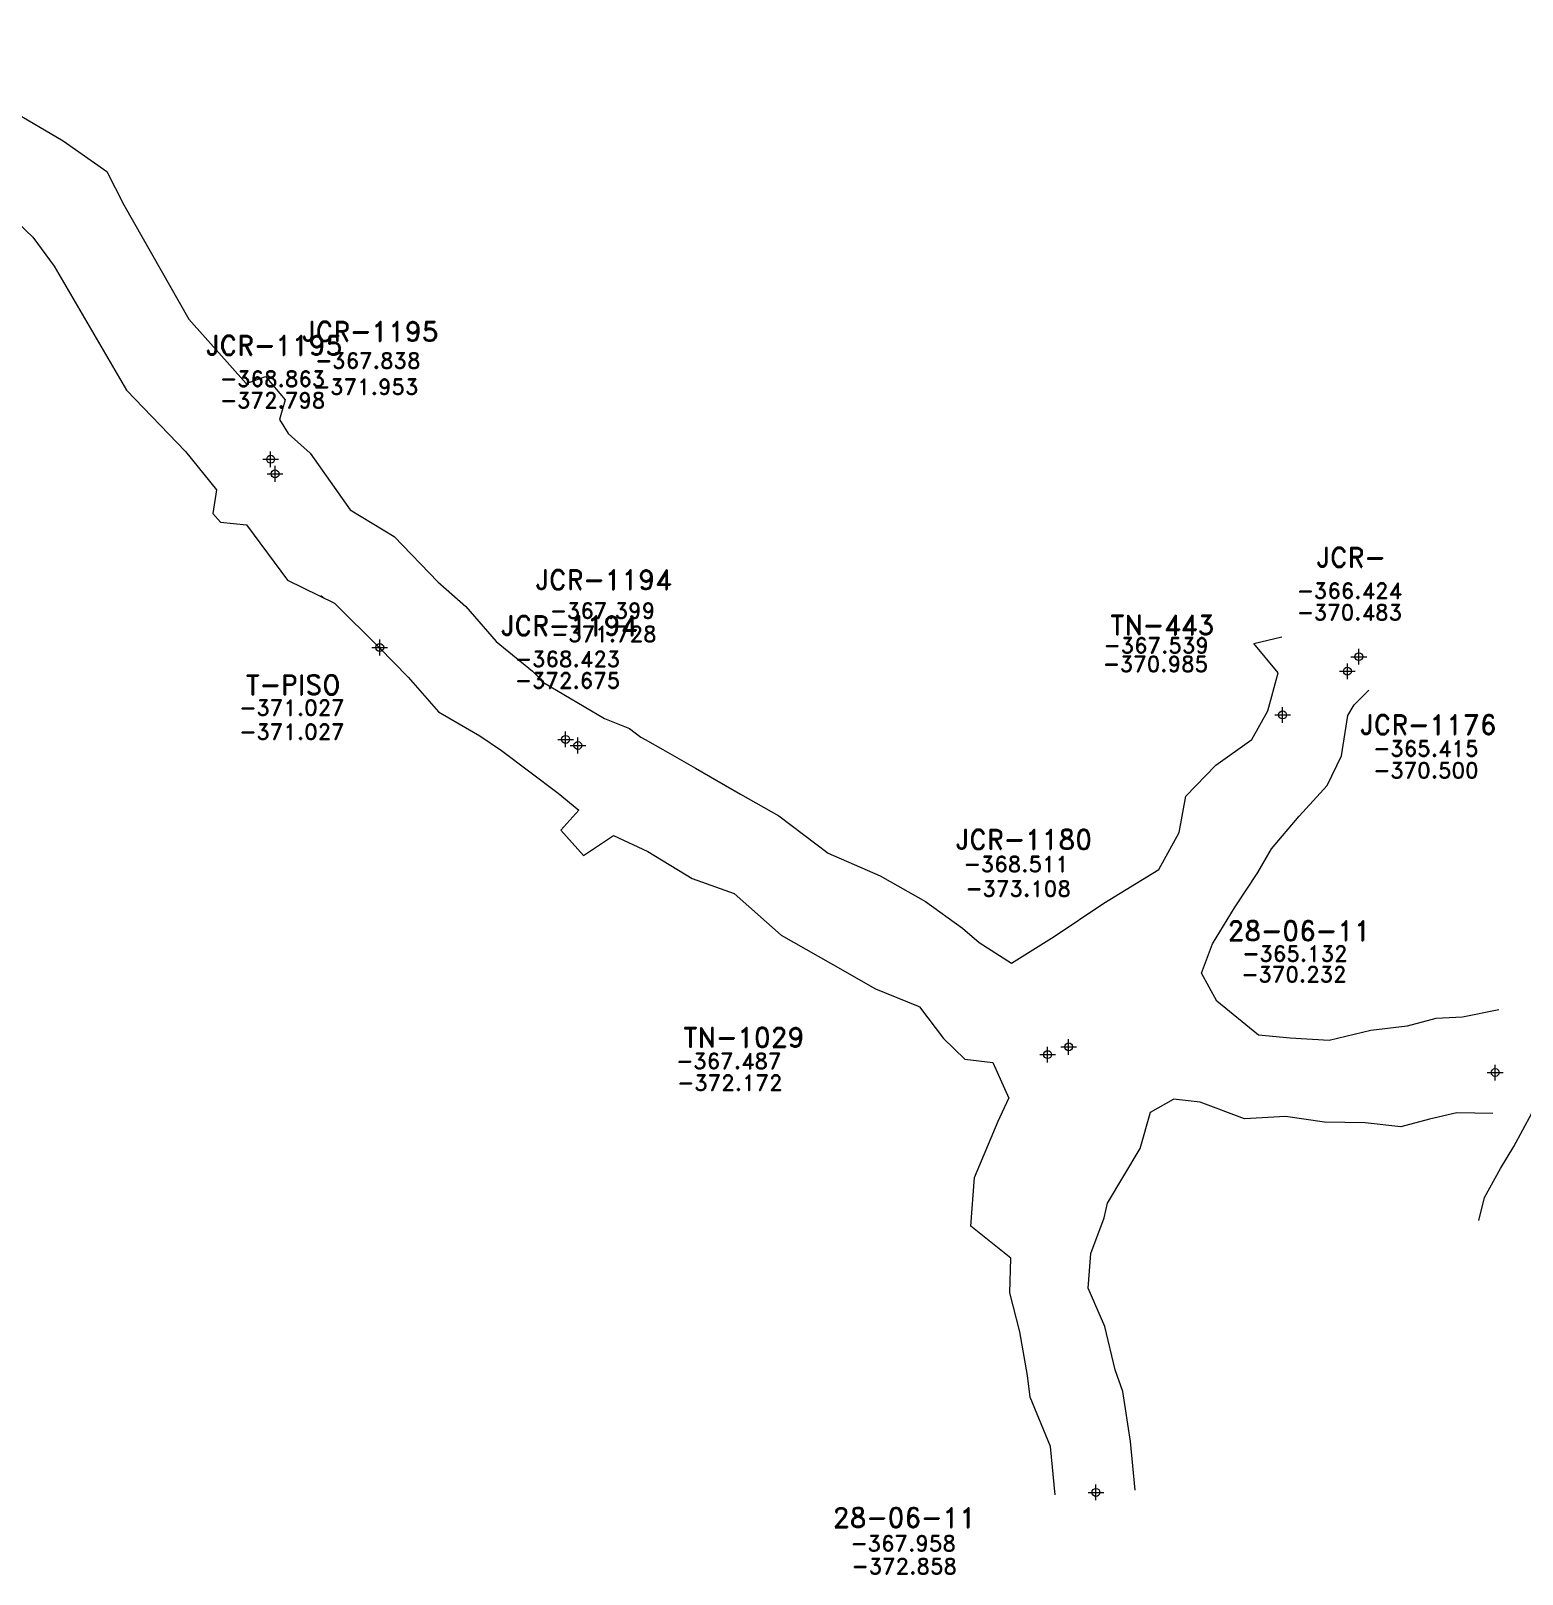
# Model space of a CAD drawing. Extents: x 0 to 99091, y -1812 to 13278.
# Drawn here: x 10687.1 to 10781.9, y 9827.5 to 9925.7 of the extents above; entities that cross this region are included whole.
import ezdxf
from ezdxf.enums import TextEntityAlignment as Align

# ---------------------------------------------------------------- set-up
doc = ezdxf.new("R2010")
doc.units = 0
doc.header["$MEASUREMENT"] = 0
doc.header["$PDMODE"] = 34
doc.header["$PDSIZE"] = 0.5
for name, color, linetype in [('abajo', 7, 'Continuous'), ('arriba', 7, 'Continuous'), ('F-450-7785-E-SCR', 1, 'Continuous'), ('F-450-7820-W-FI2', 7, 'Continuous'), ('F-450-7820-W-FIC', 226, 'Continuous'), ('F-450-7820-W-SCR', 1, 'Continuous'), ('R-450-7813-SW', 5, 'Continuous')]:
    doc.layers.add(name, color=color, linetype=linetype)
doc.styles.add('ROMAND', font='ROMAND.SHX')
doc.styles.add('ROMANS', font='ROMANS.SHX', dxfattribs={"width": 2.5})

# ---------------------------------------------------------------- blocks, each defined once
blk = doc.blocks.new('F2')
at = {"lineweight": 0}
blk.add_point((0, 0), dxfattribs=at)
at = {"lineweight": 0, "style": 'ROMAND'}
for tag, height, p in [('NOMBRE', 1.25, (0.201, 6.617)), ('CIELO', 1, (0.136, 4.616)), ('PISO', 1, (0.136, 3.247))]:
    blk.add_attdef(tag, text='', height=height, dxfattribs=at).set_placement(p, align=Align.CENTER)
at = {"lineweight": 0, "style": 'ROMANS', "flags": 1}
for tag, p in [('MINA', (-0.074, -3.255)), ('LOCALIZACION', (-0.074, -4.928)), ('ESTRUCTURA', (-0.074, -6.618)), ('NIVEL', (-0.074, -8.29)), ('OBRA', (-0.074, -10.121)), ('FECHA', (-0.074, -11.793)), ('ATRAS', (-0.074, -13.483)), ('TOPOGRAFO', (2.675, -15.297))]:
    blk.add_attdef(tag, text='', height=1.25, dxfattribs=at).set_placement(p, align=Align.CENTER)

msp = doc.modelspace()

# ---------------------------------------------------------------- linework, layer by layer
at = {"layer": 'abajo', "color": 5, "linetype": 'Continuous', "lineweight": 0}
for points in [[(10752.20671, 9832.54725, -372.85782), (10751.91719, 9835.63497, -372.90439), (10750.62343, 9838.76129, -372.95247), (10750.43795, 9840.15239, -372.9735), (10749.96716, 9842.92846, -373.01557), (10749.31511, 9845.39289, -372.65313), (10749.38011, 9847.60076, -372.68618), (10746.84998, 9849.6495, -372.71923), (10747.08687, 9852.73707, -371.13846)], [(10757.29715, 9832.85938, -372.85782), (10757.00763, 9835.9471, -372.90439), (10756.51237, 9839.12238, -372.95247), (10756.02745, 9840.49512, -372.9735), (10755.35704, 9843.25895, -373.01557), (10754.30574, 9845.6989, -372.65313), (10754.47055, 9847.91289, -372.68618), (10755.33404, 9850.16972, -372.71923), (10755.53219, 9851.11333, -371.13846)]]:
    msp.add_polyline3d(points, dxfattribs=at)
at = {"layer": 'arriba', "color": 5, "linetype": 'Continuous', "lineweight": 0}
for points in [[(10752.20671, 9832.54725, -367.95782), (10751.91719, 9835.63497, -368.10439), (10750.62343, 9838.76129, -368.15247), (10750.43795, 9840.15239, -368.4735), (10749.96716, 9842.92846, -369.01557), (10749.31511, 9845.39289, -368.75313), (10749.38011, 9847.60076, -368.58618), (10746.84998, 9849.6495, -368.01923), (10747.08687, 9852.73707, -366.73846)], [(10757.29715, 9832.85938, -367.95782), (10757.00763, 9835.9471, -368.10439), (10756.51237, 9839.12238, -368.15247), (10756.02745, 9840.49512, -368.4735), (10755.35704, 9843.25895, -369.01557), (10754.30574, 9845.6989, -368.75313), (10754.47055, 9847.91289, -368.58618), (10755.33404, 9850.16972, -368.01923), (10755.53219, 9851.11333, -366.73846)]]:
    msp.add_polyline3d(points, dxfattribs=at)
at = {"layer": 'F-450-7785-E-SCR', "color": 1, "linetype": 'Continuous', "lineweight": 0}
for points in [[(10779.15715, 9849.9943, -372.98479), (10779.50719, 9851.46652, -373.3924), (10780.53884, 9853.32005, -373.90305), (10781.39155, 9854.70671, -374.01116), (10782.53055, 9856.84037, -373.52333), (10783.12494, 9858.11185, -373.93043)], [(10779.15715, 9849.9943, -378.58479), (10779.50719, 9851.46652, -378.5924), (10780.53884, 9853.32005, -379.20305), (10781.39155, 9854.70671, -379.21116), (10782.53055, 9856.84037, -379.12333), (10783.12494, 9858.11185, -379.03043)]]:
    msp.add_polyline3d(points, dxfattribs=at)
at = {"layer": 'F-450-7820-W-SCR', "color": 1, "linetype": 'Continuous', "lineweight": 0, "flags": 128}
for points, elevation in [([(10692.96611, 9914.61009), (10697.10458, 9907.33314)], -368.19523), ([(10692.96611, 9914.61009), (10697.10499, 9907.3328)], -372.39523), ([(10688.54096, 9910.70778), (10693.13064, 9902.82133)], -372.39523), ([(10688.54096, 9910.70778), (10693.13064, 9902.82133)], -368.19523)]:
    msp.add_lwpolyline(points, dxfattribs=dict(at, elevation=elevation))
msp.add_lwpolyline([(10700.75375, 9903.25426), (10701.9752, 9903.69307), (10703.22211, 9902.21325), (10702.87683, 9900.94819)], dxfattribs=at)
at = {"layer": 'F-450-7820-W-SCR', "color": 1, "linetype": 'Continuous', "lineweight": 0}
for points in [[(10683.60487, 9925.67913, -372.10957), (10682.32821, 9924.55658, -372.15032), (10683.20954, 9922.80121, -372.10637), (10685.76662, 9920.65749, -372.13003), (10689.11321, 9918.67683, -372.34444), (10691.8953, 9916.73154, -372.3681), (10692.96611, 9914.61009, -372.21489)], [(10683.60487, 9925.67913, -367.60957), (10682.32821, 9924.55658, -367.65032), (10683.20954, 9922.80121, -368.00637), (10685.76662, 9920.65749, -367.93003), (10689.11321, 9918.67683, -368.14444), (10691.8953, 9916.73154, -367.9681), (10692.96611, 9914.61009, -367.41489)], [(10675.1134, 9922.84172, -372.24661), (10676.29835, 9922.1716, -372.10122), (10678.12807, 9920.85269, -372.15032), (10679.1594, 9919.2296, -372.10637), (10681.34147, 9916.75518, -372.13003), (10684.76306, 9914.84066, -372.34444), (10687.17014, 9912.56466, -372.3681), (10688.54096, 9910.70778, -372.21489)], [(10675.1134, 9922.84172, -367.84661), (10676.29835, 9922.1716, -367.60122), (10678.12807, 9920.85269, -367.65032), (10679.1594, 9919.2296, -368.00637), (10681.34147, 9916.75518, -367.93003), (10684.76306, 9914.84066, -368.14444), (10687.17014, 9912.56466, -367.9681), (10688.54096, 9910.70778, -367.41489)], [(10697.10458, 9907.33314, -368.19523), (10700.75375, 9903.25426, -368.17847)], [(10697.10499, 9907.3328, -372.39523), (10700.75375, 9903.25426, -372.27847)], [(10693.13064, 9902.82133, -368.42283), (10696.89089, 9898.92779, -368.17847), (10698.86949, 9896.49092, -368.09559), (10698.61908, 9894.98213, -368.26885), (10699.12057, 9894.42194, -368.26083), (10700.76555, 9894.26181, -367.81806), (10703.37255, 9890.72765, -367.2031), (10706.35812, 9889.26853, -367.71755), (10709.20763, 9886.45625, -367.01062)], [(10693.13064, 9902.82133, -372.12283), (10696.89089, 9898.92779, -372.27847), (10698.86949, 9896.49092, -372.19559), (10698.61916, 9894.98221, -372.06885), (10699.12057, 9894.42194, -372.06083), (10700.76555, 9894.26181, -372.01806), (10703.37255, 9890.72765, -372.1031), (10706.35812, 9889.26853, -372.11755), (10709.20763, 9886.45625, -372.31062)], [(10702.86554, 9900.96659, -372.19559), (10703.41142, 9900.07703, -372.06885), (10703.63512, 9899.8773, -372.06083), (10704.8282, 9898.81207, -372.01806), (10707.3686, 9895.20331, -372.1031), (10710.15438, 9893.5204, -372.11755), (10712.93728, 9890.63354, -372.31062)], [(10702.86554, 9900.96659, -368.09559), (10703.41142, 9900.07703, -368.26885), (10703.63512, 9899.8773, -368.26083), (10704.8282, 9898.81207, -367.81806), (10707.3686, 9895.20331, -367.2031), (10710.15438, 9893.5204, -367.71755), (10712.93728, 9890.63354, -367.01062)], [(10712.93728, 9890.63354, -372.31062), (10714.73132, 9889.06069, -371.92895), (10716.65301, 9886.83929, -371.84873), (10718.96882, 9884.94133, -371.56229), (10719.66831, 9884.2319, -371.66523)], [(10712.93728, 9890.63354, -367.01062), (10714.73132, 9889.06069, -367.32895), (10716.65301, 9886.83929, -367.14873), (10718.96882, 9884.94133, -367.16229), (10719.66831, 9884.2319, -367.06523)], [(10705.50504, 9889.76965, -372.20127), (10705.71234, 9889.58414, -372.20739)], [(10705.50504, 9889.76965, -367.40127), (10705.71234, 9889.58414, -367.3794)], [(10709.20763, 9886.45625, -372.31062), (10711.05483, 9884.57478, -371.92895), (10712.97652, 9882.35337, -371.84873), (10715.60927, 9880.84213, -371.56229), (10716.98039, 9879.89773, -371.66523)], [(10709.20763, 9886.45625, -367.01062), (10711.05483, 9884.57478, -367.32895), (10712.97652, 9882.35337, -367.14873), (10715.60927, 9880.84213, -367.16229), (10716.98039, 9879.89773, -367.06523)], [(10719.66831, 9884.2319, -367.06523), (10723.54517, 9881.94526, -367.20062)], [(10719.66831, 9884.2319, -371.66523), (10723.54517, 9881.94526, -371.80062)], [(10723.54517, 9881.94526, -367.20062), (10723.54517, 9881.94526, -367.20062), (10725.1275, 9881.29187, -367.03139), (10725.85908, 9880.75821, -367.13016), (10726.11949, 9880.60926, -367.12975), (10727.24793, 9879.9638, -367.52797), (10729.3312, 9878.77218, -367.62469), (10732.19571, 9877.1337, -368.02018), (10734.62619, 9875.74348, -368.41635), (10737.76326, 9873.37309, -368.71102), (10741.08678, 9871.93287, -368.6061), (10743.95128, 9870.2944, -368.20158), (10746.31962, 9868.59411, -367.89762), (10747.36578, 9867.69282, -367.35576)], [(10723.54517, 9881.94526, -371.80062), (10723.54517, 9881.94526, -371.80062), (10725.1275, 9881.29187, -371.53139), (10725.85908, 9880.75821, -371.63016), (10726.11949, 9880.60926, -371.62975), (10727.24793, 9879.9638, -372.02797), (10729.3312, 9878.77218, -372.02469), (10732.19571, 9877.1337, -372.32018), (10734.62619, 9875.74348, -372.41635), (10737.76326, 9873.37309, -372.31102), (10741.08678, 9871.93287, -372.2061), (10743.95128, 9870.2944, -372.10158), (10746.31962, 9868.59411, -372.09762), (10747.3661, 9867.69282, -371.25576)], [(10716.98039, 9879.89773, -371.66523), (10716.98039, 9879.89773, -371.66523), (10720.59373, 9877.18617, -371.80062)], [(10716.98039, 9879.89773, -367.06523), (10716.98039, 9879.89773, -367.06523), (10720.59373, 9877.18617, -367.20062)], [(10720.59373, 9877.18617, -367.20062), (10720.59373, 9877.18617, -367.20062), (10721.91318, 9876.09943, -367.03139), (10720.76773, 9874.84256, -367.13016), (10722.19686, 9873.21526, -367.12975), (10724.11993, 9874.49519, -367.52797), (10726.3025, 9873.47718, -367.62469), (10729.11736, 9871.7519, -368.02018), (10731.7961, 9870.7957, -368.41635), (10734.78421, 9868.16489, -368.71102), (10737.90913, 9866.37747, -368.6061), (10740.77363, 9864.73899, -368.20158), (10743.48952, 9863.64633, -367.89762), (10743.57633, 9863.59668, -367.89748)], [(10720.59373, 9877.18617, -371.80062), (10720.59373, 9877.18617, -371.80062), (10721.91329, 9876.09953, -371.53139), (10720.76765, 9874.84285, -371.63016), (10722.19679, 9873.21526, -371.62975), (10724.11993, 9874.49519, -372.02797), (10726.3025, 9873.47718, -372.02469), (10729.11736, 9871.7519, -372.32018), (10731.7961, 9870.7957, -372.41635), (10734.78421, 9868.16489, -372.31102), (10737.90913, 9866.37747, -372.2061), (10740.77363, 9864.73899, -372.10158), (10743.48952, 9863.64633, -372.09762), (10743.57633, 9863.59668, -372.09748)], [(10747.36578, 9867.69282, -367.35576), (10747.36578, 9867.69282, -367.35576), (10749.43488, 9866.37615, -366.67591), (10752.14382, 9868.06018, -366.6005), (10755.29507, 9870.19619, -366.91621)], [(10747.3661, 9867.69282, -371.25576), (10747.3661, 9867.69282, -371.25576), (10749.43488, 9866.37615, -371.27591), (10752.14382, 9868.06018, -371.1005), (10755.29507, 9870.19619, -370.81621)], [(10767.16092, 9861.60335, -367.66628), (10767.16092, 9861.60335, -367.66628), (10765.13721, 9861.79403, -367.59882), (10762.48115, 9863.95535, -367.70387), (10761.50594, 9865.73945, -368.61036)], [(10767.16092, 9861.60335, -371.66628), (10767.16092, 9861.60335, -371.66628), (10765.13721, 9861.79403, -371.69882), (10762.48115, 9863.95535, -371.80387), (10761.50594, 9865.73945, -372.31036)], [(10743.57633, 9863.59668, -367.89748), (10745.1039, 9861.58907, -367.35576), (10746.45798, 9860.2624, -366.67591), (10748.24759, 9860.05835, -366.6005), (10749.25371, 9857.78886, -366.91621)], [(10743.57633, 9863.59668, -372.09748), (10745.1039, 9861.58907, -371.25576), (10746.45798, 9860.2624, -371.27591), (10748.24759, 9860.05835, -371.1005), (10749.25371, 9857.78886, -370.81621)], [(10780.43565, 9863.40846, -365.1322), (10778.11379, 9862.94723, -366.14723), (10776.41228, 9862.84936, -366.30617), (10774.58733, 9862.3582, -366.87445), (10772.27749, 9862.0966, -366.48948), (10769.64546, 9861.45369, -366.83255), (10767.16092, 9861.60335, -367.66628)], [(10780.43565, 9863.40846, -370.2322), (10778.11379, 9862.94723, -370.44723), (10776.41228, 9862.84936, -370.60617), (10774.58733, 9862.3582, -370.77445), (10772.27749, 9862.0966, -370.98948), (10769.64546, 9861.45369, -371.23255), (10767.16092, 9861.60335, -371.66628)], [(10766.86029, 9856.6124, -367.66628), (10766.86029, 9856.6124, -367.66628), (10764.25795, 9856.46609, -367.59882), (10761.42279, 9857.54209, -367.70387), (10759.74455, 9857.71769, -367.73339)], [(10766.86029, 9856.6124, -371.66628), (10766.86029, 9856.6124, -371.66628), (10764.25795, 9856.46609, -371.69882), (10761.42279, 9857.54209, -371.80387), (10759.74455, 9857.71769, -371.73339)], [(10780.03882, 9856.8204, -365.1322), (10777.74703, 9856.85827, -366.14723), (10776.02747, 9856.46094, -366.30617), (10774.20252, 9855.96978, -366.87445), (10771.92275, 9856.20728, -366.48948), (10769.33281, 9856.2631, -366.83255), (10766.86029, 9856.6124, -367.66628)], [(10780.03882, 9856.8204, -370.2322), (10777.74703, 9856.85827, -370.44723), (10776.02747, 9856.46094, -370.60617), (10774.20252, 9855.96978, -370.77445), (10771.92275, 9856.20728, -370.98948), (10769.33281, 9856.2631, -371.23255), (10766.86029, 9856.6124, -371.66628)]]:
    msp.add_polyline3d(points, dxfattribs=at)
at = {"layer": 'R-450-7813-SW', "color": 5, "linetype": 'Continuous', "lineweight": 0}
for points in [[(10760.10167, 9874.67864, -367.32598), (10760.52095, 9876.98746, -366.31098), (10762.43713, 9878.96617, -367.06005), (10764.72761, 9880.59874, -367.11842), (10765.7348, 9882.43381, -366.32325), (10766.38647, 9884.83706, -366.60021), (10764.84154, 9886.71793, -366.52586), (10766.62627, 9887.14236, -366.00505)], [(10760.10167, 9874.67864, -371.42598), (10760.52095, 9876.98746, -371.61098), (10762.43713, 9878.96617, -370.86005), (10764.72761, 9880.59874, -370.61842), (10765.7348, 9882.43381, -370.22325), (10766.38647, 9884.83706, -369.90021), (10764.84154, 9886.71793, -370.02586), (10766.62627, 9887.14236, -369.90505)], [(10765.09461, 9872.14277, -367.32598), (10765.97793, 9873.6436, -366.31098), (10767.72357, 9875.7268, -367.06005), (10769.50246, 9877.67287, -367.11842), (10770.42439, 9879.56018, -366.32325), (10770.82026, 9882.12017, -366.60021), (10771.23643, 9882.79934, -366.52586), (10772.16851, 9883.74625, -366.00505)], [(10765.09461, 9872.14277, -371.42598), (10765.97793, 9873.6436, -371.61098), (10767.72357, 9875.7268, -370.86005), (10769.50246, 9877.67287, -370.61842), (10770.42439, 9879.56018, -370.22325), (10770.82026, 9882.12017, -369.90021), (10771.23643, 9882.79934, -370.02586), (10772.16851, 9883.74625, -369.90505)], [(10755.29507, 9870.19619, -366.91621), (10758.80073, 9872.33801, -367.58514), (10760.10167, 9874.67864, -367.32598)], [(10755.29507, 9870.19619, -370.81621), (10758.80073, 9872.33801, -371.88514), (10760.10167, 9874.67864, -371.42598)], [(10761.50594, 9865.73945, -368.61036), (10762.22524, 9867.59736, -368.44431), (10763.61534, 9869.89271, -367.58514), (10765.09461, 9872.14277, -367.32598)], [(10761.50594, 9865.73945, -372.31036), (10762.22524, 9867.59736, -372.24431), (10763.61534, 9869.89271, -371.88514), (10765.09461, 9872.14277, -371.42598)], [(10747.08687, 9852.73707, -366.73846), (10748.58932, 9856.31441, -366.79742), (10749.25371, 9857.78886, -366.91621)], [(10747.08687, 9852.73707, -371.13846), (10748.58932, 9856.31441, -371.19742), (10749.25371, 9857.78886, -370.81621)], [(10755.53219, 9851.11333, -366.73846), (10757.62385, 9854.57739, -366.79742), (10758.27299, 9856.8944, -366.49781), (10759.74455, 9857.71769, -367.73339)], [(10755.53219, 9851.11333, -371.13846), (10757.62385, 9854.57739, -371.19742), (10758.27299, 9856.8944, -370.99781), (10759.74455, 9857.71769, -371.73339)]]:
    msp.add_polyline3d(points, dxfattribs=at)

# ---------------------------------------------------------------- block references
at = {"layer": 'F-450-7820-W-FI2', "color": 2, "linetype": 'Continuous', "lineweight": 0}
for p, values in [((10702.30553, 9898.42974, -368.86346), {'NOMBRE': 'JCR-1195', 'CIELO': '-368.863', 'PISO': '-372.798'}), ((10770.7962, 9884.94589, -366.42405), {'NOMBRE': 'JCR-', 'CIELO': '-366.424', 'PISO': '-370.483'}), ((10721.06696, 9880.60625, -368.42339), {'NOMBRE': 'JCR-1194', 'CIELO': '-368.423', 'PISO': '-372.675'})]:
    msp.add_blockref('F2', p, dxfattribs=at).add_auto_attribs(values)
ref = msp.add_blockref('F2', (10766.67274, 9882.1673, -367.53861), dxfattribs=at)
ref.add_attrib('NOMBRE', 'TN-443', dxfattribs={"layer": '0', "lineweight": 0, "height": 1.25, "style": 'ROMAND'}).set_placement((10759.02017, 9887.26041, -367.53861), align=Align.CENTER)
ref.add_attrib('CIELO', '-367.539', dxfattribs={"layer": '0', "lineweight": 0, "height": 1, "style": 'ROMAND'}).set_placement((10758.64525, 9886.08372, -367.53861), align=Align.CENTER)
ref.add_attrib('PISO', '-370.985', dxfattribs={"layer": '0', "lineweight": 0, "height": 1, "style": 'ROMAND'}).set_placement((10758.59173, 9884.90705, -367.53861), align=Align.CENTER)
ref = msp.add_blockref('F2', (10751.72651, 9860.55739, -368.51058), dxfattribs=at)
ref.add_attrib('NOMBRE', 'JCR-1180', dxfattribs={"layer": '0', "lineweight": 0, "height": 1.25, "style": 'ROMAND'}).set_placement((10750.193, 9873.61785, -368.51058), align=Align.CENTER)
ref.add_attrib('CIELO', '-368.511', dxfattribs={"layer": '0', "lineweight": 0, "height": 1, "style": 'ROMAND'}).set_placement((10749.74798, 9872.17335, -368.51058), align=Align.CENTER)
ref.add_attrib('PISO', '-373.108', dxfattribs={"layer": '0', "lineweight": 0, "height": 1, "style": 'ROMAND'}).set_placement((10749.85924, 9870.61769, -368.51058), align=Align.CENTER)
at = {"layer": 'F-450-7820-W-FIC', "color": 5, "linetype": 'Continuous', "lineweight": 0}
ref = msp.add_blockref('F2', (10702.58667, 9897.50168, -367.83773), dxfattribs=at)
ref.add_attrib('NOMBRE', 'JCR-1195', dxfattribs={"layer": '0', "lineweight": 0, "height": 1.25, "style": 'ROMAND'}).set_placement((10708.62173, 9905.93126, -367.83773), align=Align.CENTER)
ref.add_attrib('CIELO', '-367.838', dxfattribs={"layer": '0', "lineweight": 0, "height": 1, "style": 'ROMAND'}).set_placement((10708.49369, 9904.20301, -367.83773), align=Align.CENTER)
ref.add_attrib('PISO', '-371.953', dxfattribs={"layer": '0', "lineweight": 0, "height": 1, "style": 'ROMAND'}).set_placement((10708.36564, 9902.53876, -367.83773), align=Align.CENTER)
ref = msp.add_blockref('F2', (10721.84843, 9880.21989, -367.39941), dxfattribs=at)
ref.add_attrib('NOMBRE', 'JCR-1194', dxfattribs={"layer": '0', "lineweight": 0, "height": 1.25, "style": 'ROMAND'}).set_placement((10723.46399, 9890.13616, -367.39941), align=Align.CENTER)
ref.add_attrib('CIELO', '-367.399', dxfattribs={"layer": '0', "lineweight": 0, "height": 1, "style": 'ROMAND'}).set_placement((10723.419, 9888.2953, -367.39941), align=Align.CENTER)
ref.add_attrib('PISO', '-371.728', dxfattribs={"layer": '0', "lineweight": 0, "height": 1, "style": 'ROMAND'}).set_placement((10723.50898, 9886.81356, -367.39941), align=Align.CENTER)
ref = msp.add_blockref('F2', (10709.24672, 9886.45504, -371.02709), dxfattribs=at)
ref.add_attrib('NOMBRE', 'T-PISO', dxfattribs={"layer": '0', "lineweight": 0, "height": 1.25, "style": 'ROMAND'}).set_placement((10703.7355, 9883.45275, -371.02709), align=Align.CENTER)
ref.add_attrib('CIELO', '-371.027', dxfattribs={"layer": '0', "lineweight": 0, "height": 1, "style": 'ROMAND'}).set_placement((10703.67045, 9882.12021, -371.02709), align=Align.CENTER)
ref.add_attrib('PISO', '-371.027', dxfattribs={"layer": '0', "lineweight": 0, "height": 1, "style": 'ROMAND'}).set_placement((10703.67045, 9880.59267, -371.02709), align=Align.CENTER)
ref = msp.add_blockref('F2', (10771.524, 9885.87, -365.415), dxfattribs=at)
ref.add_attrib('NOMBRE', 'JCR-1176', dxfattribs={"layer": '0', "lineweight": 0, "height": 1.25, "style": 'ROMAND'}).set_placement((10775.91973, 9880.91454, -365.415), align=Align.CENTER)
ref.add_attrib('CIELO', '-365.415', dxfattribs={"layer": '0', "lineweight": 0, "height": 1, "style": 'ROMAND'}).set_placement((10775.79371, 9879.52824, -365.415), align=Align.CENTER)
ref.add_attrib('PISO', '-370.500', dxfattribs={"layer": '0', "lineweight": 0, "height": 1, "style": 'ROMAND'}).set_placement((10775.79371, 9878.14194, -365.415), align=Align.CENTER)
ref = msp.add_blockref('F2', (10780.19515, 9859.4157, -365.1322), dxfattribs=at)
ref.add_attrib('NOMBRE', '28-06-11', dxfattribs={"layer": '0', "lineweight": 0, "height": 1.25, "style": 'ROMAND'}).set_placement((10767.72229, 9867.80761, -365.1322), align=Align.CENTER)
ref.add_attrib('CIELO', '-365.132', dxfattribs={"layer": '0', "lineweight": 0, "height": 1, "style": 'ROMAND'}).set_placement((10767.47002, 9866.48432, -365.1322), align=Align.CENTER)
ref.add_attrib('PISO', '-370.232', dxfattribs={"layer": '0', "lineweight": 0, "height": 1, "style": 'ROMAND'}).set_placement((10767.40712, 9865.16103, -365.1322), align=Align.CENTER)
ref = msp.add_blockref('F2', (10753.06389, 9861.04994, -367.48749), dxfattribs=at)
ref.add_attrib('NOMBRE', 'TN-1029', dxfattribs={"layer": '0', "lineweight": 0, "height": 1.25, "style": 'ROMAND'}).set_placement((10732.40311, 9861.03139, -367.48749), align=Align.CENTER)
ref.add_attrib('CIELO', '-367.487', dxfattribs={"layer": '0', "lineweight": 0, "height": 1, "style": 'ROMAND'}).set_placement((10731.4574, 9859.64774, -367.48749), align=Align.CENTER)
ref.add_attrib('PISO', '-372.172', dxfattribs={"layer": '0', "lineweight": 0, "height": 1, "style": 'ROMAND'}).set_placement((10731.525, 9858.26421, -367.48749), align=Align.CENTER)
ref = msp.add_blockref('F2', (10754.80184, 9832.70638, -367.95782), dxfattribs=at)
ref.add_attrib('NOMBRE', '28-06-11', dxfattribs={"layer": '0', "lineweight": 0, "height": 1.25, "style": 'ROMAND'}).set_placement((10742.6162, 9830.48445, -367.95782), align=Align.CENTER)
ref.add_attrib('CIELO', '-367.958', dxfattribs={"layer": '0', "lineweight": 0, "height": 1, "style": 'ROMAND'}).set_placement((10742.54697, 9828.96226, -367.95782), align=Align.CENTER)
ref.add_attrib('PISO', '-372.858', dxfattribs={"layer": '0', "lineweight": 0, "height": 1, "style": 'ROMAND'}).set_placement((10742.6162, 9827.50921, -367.95782), align=Align.CENTER)

doc.saveas('drawing.dxf')
